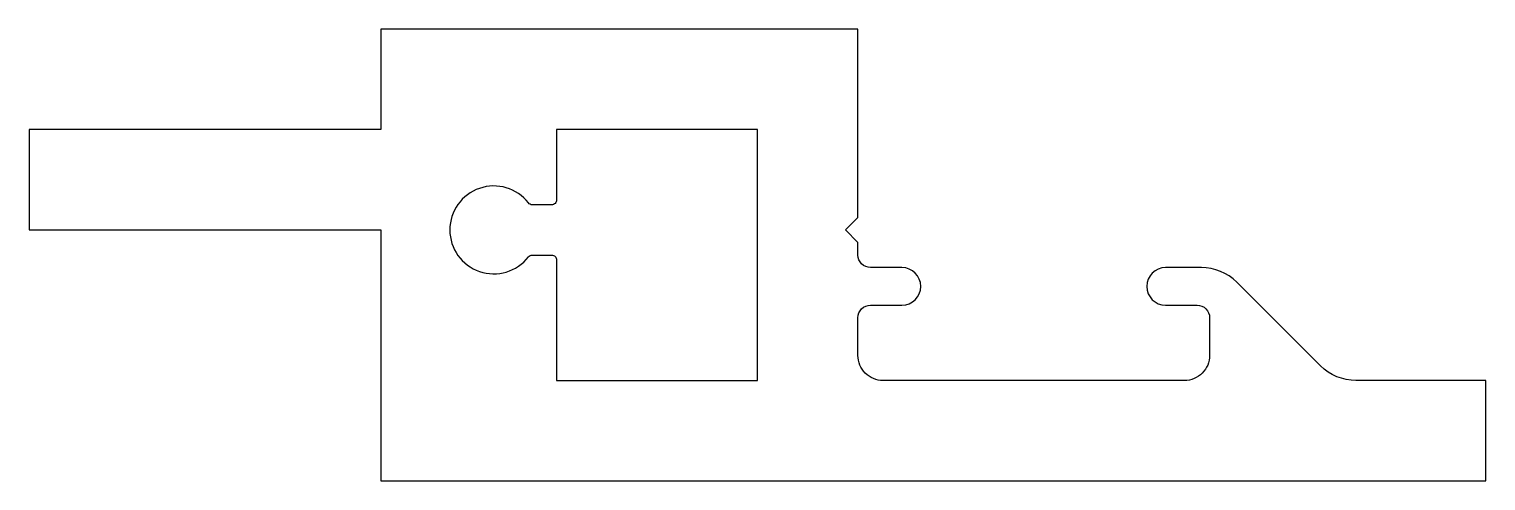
# Model space of a CAD drawing. Extents: x 124.3 to 182.3, y 214.1 to 232.1.
import ezdxf

# ---------------------------------------------------------------- set-up
doc = ezdxf.new("R2010")
doc.units = 0
doc.header["$LTSCALE"] = 15
doc.layers.get('0').update_dxf_attribs({"linetype": 'CONTINUOUS'})

msp = doc.modelspace()

# ---------------------------------------------------------------- linework, layer by layer
at = {"color": 7, "linetype": 'CONTINUOUS', "flags": 128}
for points in [[(138.313, 214.054), (182.313, 214.054), (182.313, 218.054), (177.141, 218.054, -0.198912), (175.727, 218.64), (172.398, 221.969, 0.198912), (170.984, 222.554), (169.563, 222.554, 1), (169.563, 221.054), (170.813, 221.054, -0.414214), (171.313, 220.554), (171.313, 219.054, -0.414214), (170.313, 218.054), (158.313, 218.054, -0.414214), (157.313, 219.054), (157.313, 220.554, -0.414214), (157.813, 221.054), (159.063, 221.054, 1), (159.063, 222.554), (157.813, 222.554, -0.414214), (157.313, 223.054), (157.313, 223.554), (156.813, 224.054), (157.313, 224.554), (157.313, 232.054), (138.313, 232.054), (138.313, 228.054), (124.313, 228.054), (124.313, 224.054), (138.313, 224.054)], [(153.313, 228.054), (145.313, 228.054), (145.313, 225.254, -0.414214), (145.113, 225.054), (144.35, 225.054, -0.230961), (144.192, 225.131, 2.905869), (144.192, 222.977, -0.230961), (144.35, 223.054), (145.113, 223.054, -0.414214), (145.313, 222.854), (145.313, 218.054), (153.313, 218.054)]]:
    msp.add_lwpolyline(points, format="xyb", close=True, dxfattribs=at)

doc.saveas('drawing.dxf')
